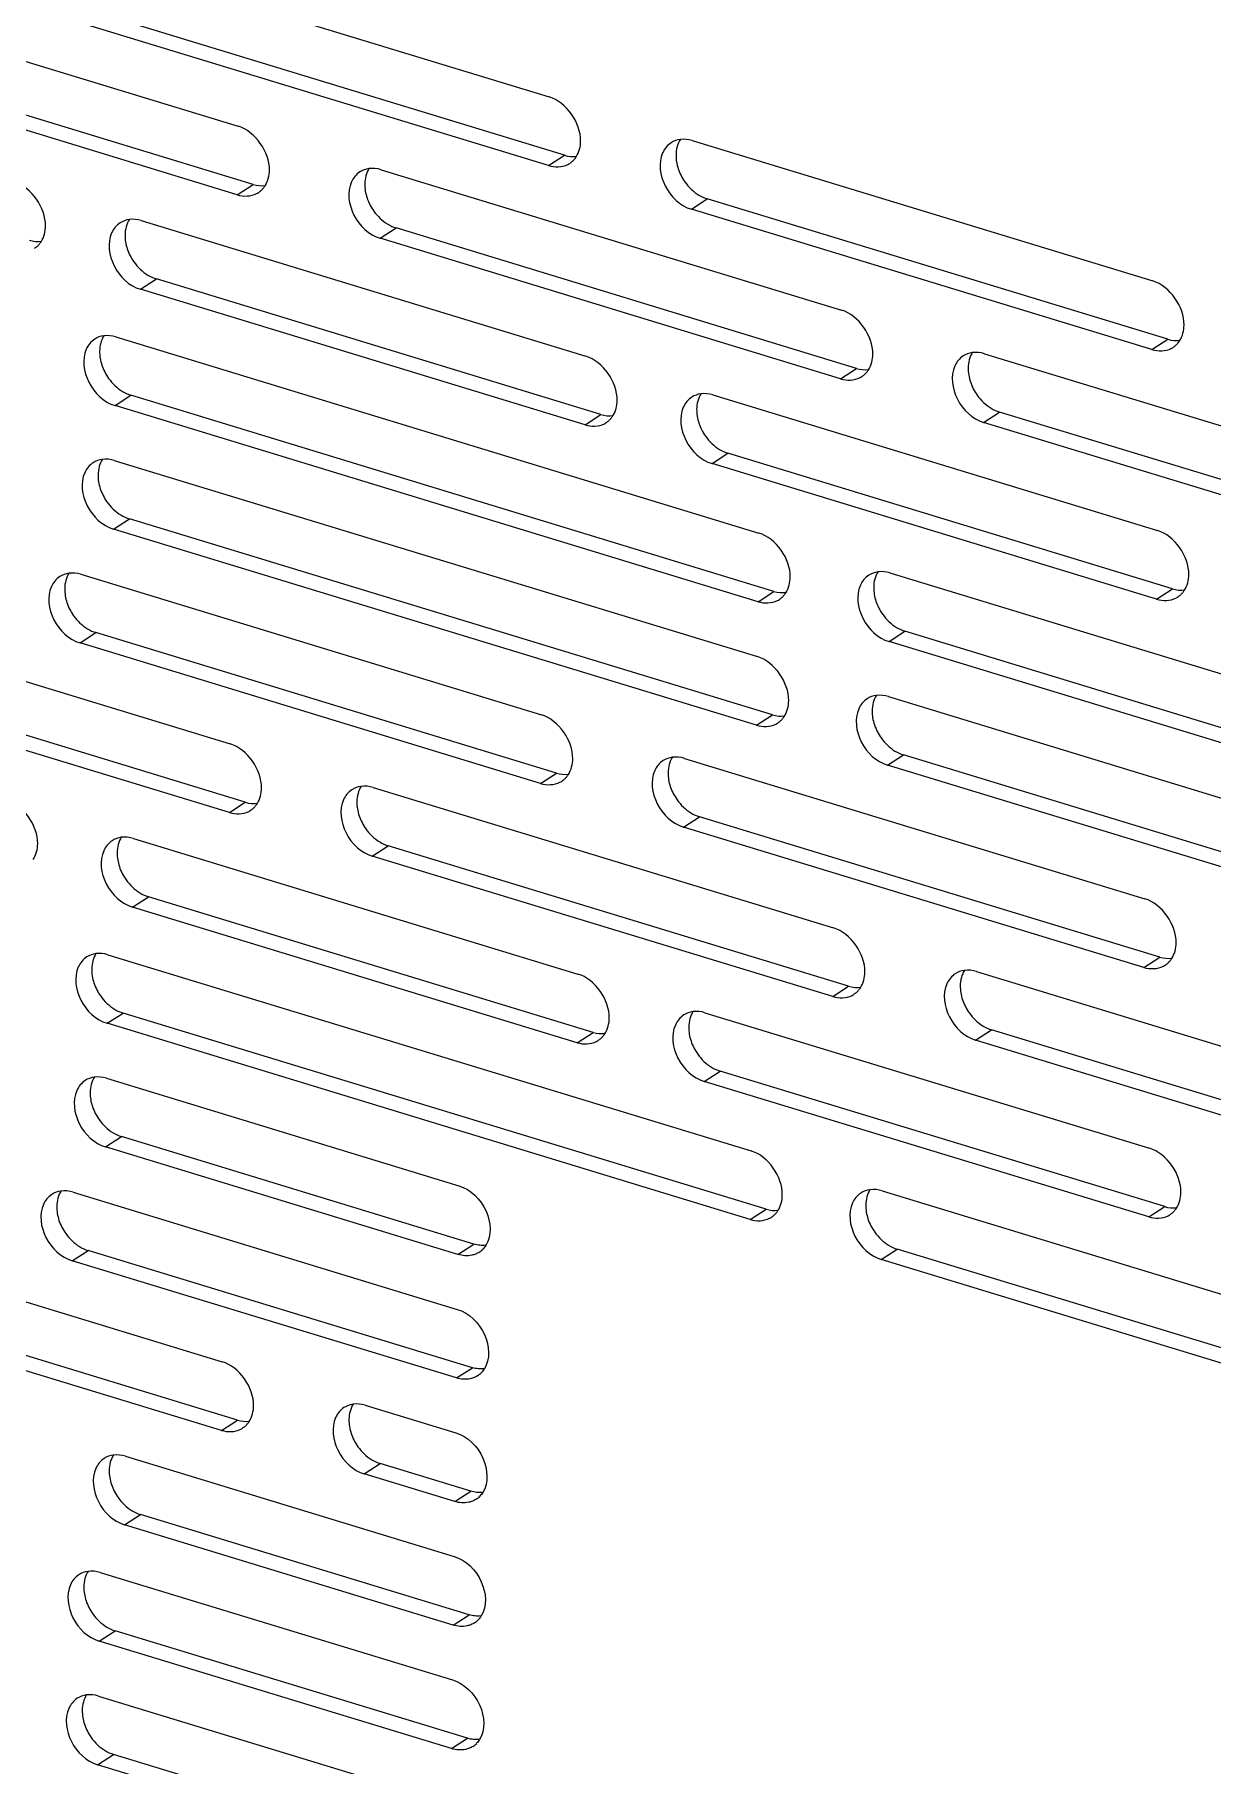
# Model space of a CAD drawing. Header units: millimetres. Extents: x -177 to 18421, y -5017 to 3255.
# Drawn here: x 13045.46 to 13060.87, y 2003.3 to 2025.94 of the extents above; entities that cross this region are included whole.
import ezdxf

# ---------------------------------------------------------------- set-up
doc = ezdxf.new("R2010")
doc.units = ezdxf.units.MM
doc.header["$LTSCALE"] = 46.255
doc.layers.get('0').update_dxf_attribs({"linetype": 'CONTINUOUS'})

msp = doc.modelspace()

# ---------------------------------------------------------------- linework, layer by layer
at = {"color": 3, "linetype": 'Continuous'}
for p, q in [((13046.166, 2026.958), (13052.191, 2025.122)), ((13042.094, 2026.577), (13048.119, 2024.74)), ((13052.18, 2024.224), (13046.154, 2026.06)), ((13048.108, 2023.843), (13042.082, 2025.679)), ((13054.061, 2024.552), (13060.087, 2022.715)), ((13049.989, 2024.17), (13056.015, 2022.334)), ((13060.075, 2021.817), (13054.05, 2023.654)), ((13046.852, 2023.504), (13052.669, 2021.731)), ((13056.003, 2021.436), (13049.978, 2023.273)), ((13052.658, 2020.833), (13046.84, 2022.606)), ((13046.519, 2021.983), (13054.934, 2019.418)), ((13057.884, 2021.764), (13063.91, 2019.927)), ((13054.332, 2021.224), (13060.149, 2019.451)), ((13054.923, 2018.52), (13046.508, 2021.085)), ((13063.898, 2019.029), (13057.873, 2020.866)), ((13046.499, 2020.367), (13054.914, 2017.802)), ((13060.138, 2018.553), (13054.32, 2020.326)), ((13054.902, 2016.904), (13046.487, 2019.469)), ((13056.648, 2018.896), (13065.063, 2016.331)), ((13046.062, 2018.878), (13052.088, 2017.041)), ((13041.99, 2018.496), (13048.016, 2016.66)), ((13065.052, 2015.433), (13056.637, 2017.998)), ((13052.076, 2016.143), (13046.051, 2017.98)), ((13048.004, 2015.762), (13041.979, 2017.599)), ((13056.628, 2017.279), (13065.043, 2014.714)), ((13053.958, 2016.471), (13059.983, 2014.634)), ((13065.031, 2013.817), (13056.616, 2016.382)), ((13049.886, 2016.09), (13055.911, 2014.253)), ((13059.972, 2013.736), (13053.946, 2015.573)), ((13046.748, 2015.424), (13052.566, 2013.65)), ((13055.899, 2013.355), (13049.874, 2015.192)), ((13052.554, 2012.752), (13046.737, 2014.526)), ((13046.416, 2013.902), (13054.831, 2011.337)), ((13057.781, 2013.683), (13063.806, 2011.846)), ((13054.228, 2013.144), (13060.046, 2011.37)), ((13054.819, 2010.44), (13046.404, 2013.005)), ((13063.795, 2010.948), (13057.769, 2012.785)), ((13046.395, 2012.286), (13051.008, 2010.88)), ((13060.034, 2010.472), (13054.217, 2012.246)), ((13050.996, 2009.982), (13046.384, 2011.388)), ((13045.959, 2010.797), (13050.987, 2009.264)), ((13056.545, 2010.815), (13064.96, 2008.25)), ((13041.887, 2010.416), (13047.912, 2008.579)), ((13050.975, 2008.366), (13045.947, 2009.899)), ((13064.948, 2007.352), (13056.533, 2009.917)), ((13047.901, 2007.681), (13041.875, 2009.518)), ((13049.782, 2008.009), (13050.966, 2007.648)), ((13046.645, 2007.343), (13050.946, 2006.032)), ((13050.955, 2006.75), (13049.77, 2007.111)), ((13050.934, 2005.134), (13046.633, 2006.445)), ((13046.312, 2005.822), (13050.925, 2004.416)), ((13050.913, 2003.518), (13046.301, 2004.924)), ((13046.292, 2004.206), (13050.904, 2002.8)), ((13050.893, 2001.902), (13046.28, 2003.308))]:
    msp.add_line(p, q, dxfattribs=at)
at = {"color": 7, "linetype": 'Continuous'}
for p, q in [((13052.388, 2024.359), (13046.363, 2026.195)), ((13048.316, 2023.978), (13042.291, 2025.814)), ((13052.18, 2024.224), (13052.388, 2024.359)), ((13048.108, 2023.843), (13048.316, 2023.978)), ((13054.05, 2023.654), (13054.258, 2023.789)), ((13060.284, 2021.952), (13054.258, 2023.789)), ((13049.978, 2023.273), (13050.186, 2023.408)), ((13056.212, 2021.571), (13050.186, 2023.408)), ((13046.84, 2022.606), (13047.049, 2022.741)), ((13052.866, 2020.968), (13047.049, 2022.741)), ((13060.075, 2021.817), (13060.284, 2021.952)), ((13056.003, 2021.436), (13056.212, 2021.571)), ((13046.508, 2021.085), (13046.716, 2021.22)), ((13055.131, 2018.655), (13046.716, 2021.22)), ((13052.658, 2020.833), (13052.866, 2020.968)), ((13057.873, 2020.866), (13058.081, 2021.001)), ((13064.107, 2019.164), (13058.081, 2021.001)), ((13054.32, 2020.326), (13054.529, 2020.461)), ((13060.346, 2018.688), (13054.529, 2020.461)), ((13046.487, 2019.469), (13046.696, 2019.604)), ((13055.111, 2017.039), (13046.696, 2019.604)), ((13060.138, 2018.553), (13060.346, 2018.688)), ((13054.923, 2018.52), (13055.131, 2018.655)), ((13046.051, 2017.98), (13046.259, 2018.115)), ((13052.285, 2016.278), (13046.259, 2018.115)), ((13056.637, 2017.998), (13056.845, 2018.133)), ((13065.26, 2015.568), (13056.845, 2018.133)), ((13048.213, 2015.897), (13042.187, 2017.734)), ((13054.902, 2016.904), (13055.111, 2017.039)), ((13056.616, 2016.382), (13056.825, 2016.517)), ((13065.24, 2013.952), (13056.825, 2016.517)), ((13052.076, 2016.143), (13052.285, 2016.278)), ((13048.004, 2015.762), (13048.213, 2015.897)), ((13053.946, 2015.573), (13054.155, 2015.708)), ((13060.18, 2013.871), (13054.155, 2015.708)), ((13049.874, 2015.192), (13050.083, 2015.327)), ((13056.108, 2013.49), (13050.083, 2015.327)), ((13046.737, 2014.526), (13046.945, 2014.661)), ((13052.763, 2012.887), (13046.945, 2014.661)), ((13059.972, 2013.736), (13060.18, 2013.871)), ((13055.899, 2013.355), (13056.108, 2013.49)), ((13046.404, 2013.005), (13046.613, 2013.14)), ((13055.028, 2010.575), (13046.613, 2013.14)), ((13052.554, 2012.752), (13052.763, 2012.887)), ((13057.769, 2012.785), (13057.978, 2012.92)), ((13064.003, 2011.084), (13057.978, 2012.92)), ((13054.217, 2012.246), (13054.425, 2012.381)), ((13060.243, 2010.607), (13054.425, 2012.381)), ((13046.384, 2011.388), (13046.592, 2011.523)), ((13051.205, 2010.117), (13046.592, 2011.523)), ((13054.819, 2010.44), (13055.028, 2010.575)), ((13060.034, 2010.472), (13060.243, 2010.607)), ((13050.996, 2009.982), (13051.205, 2010.117)), ((13045.947, 2009.899), (13046.156, 2010.034)), ((13051.184, 2008.501), (13046.156, 2010.034)), ((13056.533, 2009.917), (13056.742, 2010.052)), ((13065.157, 2007.487), (13056.742, 2010.052)), ((13048.109, 2007.816), (13042.084, 2009.653)), ((13050.975, 2008.366), (13051.184, 2008.501)), ((13047.901, 2007.681), (13048.109, 2007.816)), ((13049.77, 2007.111), (13049.979, 2007.246)), ((13051.163, 2006.885), (13049.979, 2007.246)), ((13050.955, 2006.75), (13051.163, 2006.885)), ((13046.633, 2006.445), (13046.842, 2006.58)), ((13051.143, 2005.269), (13046.842, 2006.58)), ((13050.934, 2005.134), (13051.143, 2005.269)), ((13046.301, 2004.924), (13046.509, 2005.059)), ((13051.122, 2003.653), (13046.509, 2005.059)), ((13050.913, 2003.518), (13051.122, 2003.653)), ((13046.28, 2003.308), (13046.489, 2003.443)), ((13051.101, 2002.037), (13046.489, 2003.443))]:
    msp.add_line(p, q, dxfattribs=at)
at = {"color": 3, "linetype": 'Continuous'}
for centre, radius, start, end in [((13052.305, 2024.489), 0.281, 297.2817, 302.9867), ((13052.306, 2024.487), 0.279, 302.9904, 307.4361), ((13052.304, 2024.489), 0.281, 307.4433, 311.4043), ((13048.233, 2024.106), 0.279, 302.9904, 307.4361), ((13048.232, 2024.108), 0.281, 307.4433, 311.4043), ((13048.232, 2024.108), 0.281, 297.2817, 302.9867), ((13045.304, 2023.377), 0.279, 302.9904, 307.4361), ((13045.303, 2023.378), 0.281, 307.4433, 311.4043), ((13060.2, 2022.082), 0.281, 297.2817, 302.9867), ((13060.201, 2022.08), 0.279, 302.9904, 307.4361), ((13060.2, 2022.082), 0.281, 307.4433, 311.4043), ((13056.128, 2021.701), 0.281, 297.2817, 302.9867), ((13056.129, 2021.699), 0.279, 302.9904, 307.4361), ((13056.128, 2021.701), 0.281, 307.4433, 311.4043), ((13052.783, 2021.098), 0.281, 297.2817, 302.9867), ((13052.784, 2021.097), 0.279, 302.9904, 307.4361), ((13052.782, 2021.098), 0.281, 307.4433, 311.4043), ((13055.048, 2018.785), 0.281, 297.2817, 302.9867), ((13055.049, 2018.784), 0.279, 302.9904, 307.4361), ((13055.047, 2018.785), 0.281, 307.4433, 311.4043), ((13060.263, 2018.818), 0.281, 297.2817, 302.9867), ((13060.264, 2018.817), 0.279, 302.9904, 307.4361), ((13060.262, 2018.818), 0.281, 307.4433, 311.4043), ((13055.027, 2017.169), 0.281, 297.2817, 302.9867), ((13055.028, 2017.168), 0.279, 302.9904, 307.4361), ((13055.027, 2017.169), 0.281, 307.4433, 311.4043), ((13052.202, 2016.406), 0.279, 302.9904, 307.4361), ((13052.201, 2016.408), 0.281, 307.4433, 311.4043), ((13052.201, 2016.408), 0.281, 297.2817, 302.9867), ((13048.129, 2016.027), 0.281, 297.2817, 302.9867), ((13048.13, 2016.025), 0.279, 302.9904, 307.4361), ((13048.129, 2016.027), 0.281, 307.4433, 311.4043), ((13060.097, 2014.002), 0.281, 297.2817, 302.9867), ((13060.098, 2014), 0.279, 302.9904, 307.4361), ((13060.096, 2014.002), 0.281, 307.4433, 311.4043), ((13056.024, 2013.62), 0.281, 297.2817, 302.9867), ((13056.025, 2013.619), 0.279, 302.9904, 307.4361), ((13056.024, 2013.62), 0.281, 307.4433, 311.4043), ((13052.68, 2013.016), 0.279, 302.9904, 307.4361), ((13052.679, 2013.018), 0.281, 307.4433, 311.4043), ((13052.679, 2013.018), 0.281, 297.2817, 302.9867), ((13060.159, 2010.738), 0.281, 307.4433, 311.4043), ((13054.944, 2010.705), 0.281, 297.2817, 302.9867), ((13054.945, 2010.703), 0.279, 302.9904, 307.4361), ((13054.944, 2010.705), 0.281, 307.4433, 311.4043), ((13060.159, 2010.738), 0.281, 297.2817, 302.9867), ((13060.16, 2010.736), 0.279, 302.9904, 307.4361), ((13051.12, 2010.249), 0.283, 302.9982, 315.958), ((13051.099, 2008.633), 0.283, 302.9982, 315.958), ((13048.025, 2007.946), 0.281, 297.2817, 302.9867), ((13048.026, 2007.945), 0.279, 302.9904, 307.4361), ((13048.025, 2007.946), 0.281, 307.4433, 311.4043), ((13051.079, 2007.017), 0.283, 302.9982, 315.958), ((13051.058, 2005.4), 0.283, 302.9982, 315.958), ((13051.037, 2003.784), 0.283, 302.9982, 315.958)]:
    msp.add_arc(centre, radius, start, end, dxfattribs=at)
for points in [[(13052.601, 2024.546), (13052.604, 2024.781), (13052.417, 2025.053), (13052.191, 2025.122)], [(13048.529, 2024.165), (13048.532, 2024.4), (13048.344, 2024.672), (13048.119, 2024.74)], [(13053.902, 2024.566), (13053.86, 2024.56), (13053.819, 2024.545), (13053.784, 2024.522)], [(13054.061, 2024.552), (13054.01, 2024.567), (13053.955, 2024.573), (13053.902, 2024.566)], [(13052.543, 2024.34), (13052.582, 2024.4), (13052.6, 2024.475), (13052.601, 2024.546)], [(13053.784, 2024.522), (13053.736, 2024.491), (13053.697, 2024.443), (13053.674, 2024.391)], [(13048.471, 2023.959), (13048.51, 2024.019), (13048.528, 2024.093), (13048.529, 2024.165)], [(13049.711, 2024.141), (13049.664, 2024.11), (13049.625, 2024.062), (13049.602, 2024.01)], [(13049.83, 2024.185), (13049.788, 2024.179), (13049.746, 2024.164), (13049.711, 2024.141)], [(13049.989, 2024.17), (13049.938, 2024.186), (13049.882, 2024.192), (13049.83, 2024.185)], [(13052.18, 2024.224), (13052.261, 2024.199), (13052.358, 2024.2), (13052.434, 2024.239)], [(13045.599, 2023.435), (13045.602, 2023.671), (13045.415, 2023.942), (13045.19, 2024.011)], [(13048.108, 2023.843), (13048.189, 2023.818), (13048.286, 2023.819), (13048.361, 2023.858)], [(13045.542, 2023.229), (13045.58, 2023.289), (13045.598, 2023.364), (13045.599, 2023.435)], [(13046.574, 2023.475), (13046.526, 2023.444), (13046.488, 2023.396), (13046.464, 2023.344)], [(13046.692, 2023.519), (13046.651, 2023.513), (13046.609, 2023.498), (13046.574, 2023.475)], [(13046.852, 2023.504), (13046.801, 2023.52), (13046.745, 2023.526), (13046.692, 2023.519)], [(13060.497, 2022.139), (13060.5, 2022.375), (13060.312, 2022.646), (13060.087, 2022.715)], [(13056.424, 2021.758), (13056.427, 2021.994), (13056.24, 2022.265), (13056.015, 2022.334)], [(13060.439, 2021.933), (13060.478, 2021.993), (13060.496, 2022.068), (13060.497, 2022.139)], [(13046.242, 2021.954), (13046.194, 2021.923), (13046.155, 2021.875), (13046.132, 2021.823)], [(13046.36, 2021.997), (13046.318, 2021.992), (13046.277, 2021.977), (13046.242, 2021.954)], [(13046.519, 2021.983), (13046.468, 2021.999), (13046.413, 2022.005), (13046.36, 2021.997)], [(13053.079, 2021.155), (13053.082, 2021.391), (13052.895, 2021.662), (13052.669, 2021.731)], [(13056.367, 2021.552), (13056.405, 2021.612), (13056.423, 2021.687), (13056.424, 2021.758)], [(13057.607, 2021.734), (13057.559, 2021.703), (13057.52, 2021.656), (13057.497, 2021.604)], [(13057.725, 2021.778), (13057.683, 2021.772), (13057.642, 2021.757), (13057.607, 2021.734)], [(13057.884, 2021.764), (13057.833, 2021.779), (13057.778, 2021.785), (13057.725, 2021.778)], [(13060.075, 2021.817), (13060.156, 2021.792), (13060.254, 2021.794), (13060.329, 2021.832)], [(13056.003, 2021.436), (13056.084, 2021.411), (13056.181, 2021.412), (13056.257, 2021.451)], [(13054.054, 2021.195), (13054.006, 2021.164), (13053.967, 2021.116), (13053.944, 2021.064)], [(13054.172, 2021.239), (13054.13, 2021.233), (13054.089, 2021.218), (13054.054, 2021.195)], [(13054.332, 2021.224), (13054.281, 2021.24), (13054.225, 2021.246), (13054.172, 2021.239)], [(13053.021, 2020.949), (13053.06, 2021.009), (13053.078, 2021.084), (13053.079, 2021.155)], [(13052.658, 2020.833), (13052.739, 2020.808), (13052.836, 2020.81), (13052.912, 2020.848)], [(13046.221, 2020.338), (13046.173, 2020.307), (13046.134, 2020.259), (13046.111, 2020.207)], [(13046.339, 2020.381), (13046.298, 2020.375), (13046.256, 2020.36), (13046.221, 2020.338)], [(13046.499, 2020.367), (13046.448, 2020.383), (13046.392, 2020.389), (13046.339, 2020.381)], [(13055.344, 2018.843), (13055.347, 2019.078), (13055.16, 2019.349), (13054.934, 2019.418)], [(13060.559, 2018.875), (13060.562, 2019.111), (13060.375, 2019.382), (13060.149, 2019.451)], [(13046.062, 2018.878), (13046.011, 2018.893), (13045.956, 2018.899), (13045.903, 2018.892)], [(13056.489, 2018.91), (13056.447, 2018.904), (13056.406, 2018.889), (13056.371, 2018.866)], [(13056.648, 2018.896), (13056.597, 2018.911), (13056.542, 2018.917), (13056.489, 2018.91)], [(13045.785, 2018.848), (13045.737, 2018.817), (13045.698, 2018.769), (13045.675, 2018.717)], [(13045.903, 2018.892), (13045.861, 2018.886), (13045.82, 2018.871), (13045.785, 2018.848)], [(13055.286, 2018.636), (13055.325, 2018.696), (13055.343, 2018.771), (13055.344, 2018.843)], [(13056.371, 2018.866), (13056.323, 2018.835), (13056.284, 2018.787), (13056.261, 2018.736)], [(13060.501, 2018.669), (13060.54, 2018.729), (13060.558, 2018.804), (13060.559, 2018.875)], [(13054.923, 2018.52), (13055.004, 2018.496), (13055.101, 2018.497), (13055.176, 2018.536)], [(13060.138, 2018.553), (13060.219, 2018.528), (13060.316, 2018.53), (13060.391, 2018.568)], [(13055.323, 2017.226), (13055.326, 2017.462), (13055.139, 2017.733), (13054.914, 2017.802)], [(13055.266, 2017.02), (13055.304, 2017.08), (13055.322, 2017.155), (13055.323, 2017.226)], [(13056.35, 2017.25), (13056.302, 2017.219), (13056.263, 2017.171), (13056.24, 2017.119)], [(13056.468, 2017.294), (13056.427, 2017.288), (13056.385, 2017.273), (13056.35, 2017.25)], [(13056.628, 2017.279), (13056.577, 2017.295), (13056.521, 2017.301), (13056.468, 2017.294)], [(13052.498, 2016.465), (13052.501, 2016.701), (13052.313, 2016.972), (13052.088, 2017.041)], [(13054.902, 2016.904), (13054.983, 2016.879), (13055.08, 2016.881), (13055.156, 2016.92)], [(13048.425, 2016.084), (13048.428, 2016.32), (13048.241, 2016.591), (13048.016, 2016.66)], [(13052.44, 2016.259), (13052.479, 2016.319), (13052.497, 2016.394), (13052.498, 2016.465)], [(13053.68, 2016.441), (13053.632, 2016.41), (13053.594, 2016.363), (13053.57, 2016.311)], [(13053.798, 2016.485), (13053.757, 2016.479), (13053.715, 2016.464), (13053.68, 2016.441)], [(13053.958, 2016.471), (13053.907, 2016.486), (13053.851, 2016.493), (13053.798, 2016.485)], [(13048.368, 2015.878), (13048.406, 2015.938), (13048.424, 2016.013), (13048.425, 2016.084)], [(13049.608, 2016.06), (13049.56, 2016.029), (13049.521, 2015.981), (13049.498, 2015.93)], [(13049.726, 2016.104), (13049.684, 2016.098), (13049.643, 2016.083), (13049.608, 2016.06)], [(13049.886, 2016.09), (13049.834, 2016.105), (13049.779, 2016.111), (13049.726, 2016.104)], [(13052.076, 2016.143), (13052.157, 2016.118), (13052.255, 2016.12), (13052.33, 2016.158)], [(13045.496, 2015.355), (13045.499, 2015.59), (13045.311, 2015.862), (13045.086, 2015.93)], [(13048.004, 2015.762), (13048.085, 2015.737), (13048.182, 2015.738), (13048.258, 2015.777)], [(13045.438, 2015.148), (13045.477, 2015.208), (13045.495, 2015.283), (13045.496, 2015.355)], [(13046.47, 2015.394), (13046.423, 2015.363), (13046.384, 2015.315), (13046.361, 2015.263)], [(13046.589, 2015.438), (13046.547, 2015.432), (13046.506, 2015.417), (13046.47, 2015.394)], [(13046.748, 2015.424), (13046.697, 2015.439), (13046.642, 2015.445), (13046.589, 2015.438)], [(13060.393, 2014.059), (13060.396, 2014.294), (13060.209, 2014.565), (13059.983, 2014.634)], [(13056.321, 2013.677), (13056.324, 2013.913), (13056.136, 2014.184), (13055.911, 2014.253)], [(13046.256, 2013.917), (13046.215, 2013.911), (13046.173, 2013.896), (13046.138, 2013.873)], [(13046.416, 2013.902), (13046.365, 2013.918), (13046.309, 2013.924), (13046.256, 2013.917)], [(13060.335, 2013.852), (13060.374, 2013.912), (13060.392, 2013.987), (13060.393, 2014.059)], [(13046.138, 2013.873), (13046.09, 2013.842), (13046.052, 2013.794), (13046.028, 2013.742)], [(13057.621, 2013.697), (13057.58, 2013.691), (13057.538, 2013.676), (13057.503, 2013.654)], [(13057.781, 2013.683), (13057.73, 2013.699), (13057.674, 2013.705), (13057.621, 2013.697)], [(13059.972, 2013.736), (13060.053, 2013.712), (13060.15, 2013.713), (13060.225, 2013.752)], [(13052.976, 2013.075), (13052.979, 2013.31), (13052.791, 2013.582), (13052.566, 2013.65)], [(13056.263, 2013.471), (13056.302, 2013.531), (13056.32, 2013.606), (13056.321, 2013.677)], [(13057.503, 2013.654), (13057.455, 2013.623), (13057.417, 2013.575), (13057.393, 2013.523)], [(13055.899, 2013.355), (13055.98, 2013.33), (13056.078, 2013.332), (13056.153, 2013.371)], [(13052.918, 2012.868), (13052.957, 2012.928), (13052.975, 2013.003), (13052.976, 2013.075)], [(13053.95, 2013.114), (13053.903, 2013.083), (13053.864, 2013.035), (13053.841, 2012.983)], [(13054.069, 2013.158), (13054.027, 2013.152), (13053.986, 2013.137), (13053.95, 2013.114)], [(13054.228, 2013.144), (13054.177, 2013.159), (13054.121, 2013.165), (13054.069, 2013.158)], [(13052.554, 2012.752), (13052.635, 2012.728), (13052.733, 2012.729), (13052.808, 2012.768)], [(13046.117, 2012.257), (13046.07, 2012.226), (13046.031, 2012.178), (13046.008, 2012.126)], [(13046.236, 2012.301), (13046.194, 2012.295), (13046.153, 2012.28), (13046.117, 2012.257)], [(13046.395, 2012.286), (13046.344, 2012.302), (13046.288, 2012.308), (13046.236, 2012.301)], [(13055.24, 2010.762), (13055.244, 2010.997), (13055.056, 2011.269), (13054.831, 2011.337)], [(13060.456, 2010.795), (13060.459, 2011.03), (13060.271, 2011.302), (13060.046, 2011.37)], [(13045.681, 2010.767), (13045.633, 2010.736), (13045.595, 2010.689), (13045.571, 2010.637)], [(13045.799, 2010.811), (13045.758, 2010.805), (13045.716, 2010.79), (13045.681, 2010.767)], [(13045.959, 2010.797), (13045.908, 2010.812), (13045.852, 2010.819), (13045.799, 2010.811)], [(13055.183, 2010.556), (13055.222, 2010.616), (13055.24, 2010.69), (13055.24, 2010.762)], [(13056.267, 2010.785), (13056.219, 2010.755), (13056.181, 2010.707), (13056.157, 2010.655)], [(13056.385, 2010.829), (13056.344, 2010.823), (13056.302, 2010.808), (13056.267, 2010.785)], [(13056.545, 2010.815), (13056.494, 2010.83), (13056.438, 2010.837), (13056.385, 2010.829)], [(13060.398, 2010.588), (13060.437, 2010.648), (13060.455, 2010.723), (13060.456, 2010.795)], [(13054.819, 2010.44), (13054.9, 2010.415), (13054.998, 2010.416), (13055.073, 2010.455)], [(13060.034, 2010.472), (13060.115, 2010.448), (13060.213, 2010.449), (13060.288, 2010.488)], [(13051.177, 2009.972), (13051.118, 2009.959), (13051.054, 2009.965), (13050.996, 2009.982)], [(13048.322, 2008.003), (13048.325, 2008.239), (13048.137, 2008.51), (13047.912, 2008.579)], [(13051.156, 2008.356), (13051.097, 2008.343), (13051.033, 2008.349), (13050.975, 2008.366)], [(13049.782, 2008.009), (13049.731, 2008.025), (13049.675, 2008.031), (13049.623, 2008.023)], [(13048.264, 2007.797), (13048.303, 2007.857), (13048.321, 2007.932), (13048.322, 2008.003)], [(13049.504, 2007.98), (13049.456, 2007.949), (13049.418, 2007.901), (13049.395, 2007.849)], [(13049.623, 2008.023), (13049.581, 2008.017), (13049.539, 2008.002), (13049.504, 2007.98)], [(13047.901, 2007.681), (13047.982, 2007.656), (13048.079, 2007.658), (13048.154, 2007.697)], [(13046.485, 2007.357), (13046.444, 2007.351), (13046.402, 2007.336), (13046.367, 2007.313)], [(13046.645, 2007.343), (13046.594, 2007.358), (13046.538, 2007.365), (13046.485, 2007.357)], [(13046.367, 2007.313), (13046.319, 2007.282), (13046.28, 2007.235), (13046.257, 2007.183)], [(13051.136, 2006.74), (13051.077, 2006.727), (13051.013, 2006.733), (13050.955, 2006.75)], [(13046.034, 2005.792), (13045.987, 2005.761), (13045.948, 2005.714), (13045.925, 2005.662)], [(13046.153, 2005.836), (13046.111, 2005.83), (13046.07, 2005.815), (13046.034, 2005.792)], [(13046.312, 2005.822), (13046.261, 2005.837), (13046.206, 2005.843), (13046.153, 2005.836)], [(13051.115, 2005.124), (13051.056, 2005.111), (13050.992, 2005.116), (13050.934, 2005.134)], [(13046.132, 2004.22), (13046.09, 2004.214), (13046.049, 2004.199), (13046.014, 2004.176)], [(13046.292, 2004.206), (13046.241, 2004.221), (13046.185, 2004.227), (13046.132, 2004.22)], [(13046.014, 2004.176), (13045.966, 2004.145), (13045.927, 2004.097), (13045.904, 2004.045)], [(13051.094, 2003.507), (13051.035, 2003.495), (13050.971, 2003.5), (13050.913, 2003.518)]]:
    msp.add_open_spline(points, degree=3, dxfattribs=at)
at = {"color": 7, "linetype": 'Continuous'}
for points in [[(13053.906, 2024.571), (13053.867, 2024.511), (13053.849, 2024.436), (13053.849, 2024.364)], [(13052.388, 2024.359), (13052.439, 2024.343), (13052.495, 2024.337), (13052.548, 2024.344)], [(13053.849, 2024.364), (13053.848, 2024.303), (13053.859, 2024.241), (13053.878, 2024.183)], [(13049.834, 2024.189), (13049.795, 2024.129), (13049.777, 2024.055), (13049.776, 2023.983)], [(13053.878, 2024.183), (13053.898, 2024.121), (13053.929, 2024.063), (13053.966, 2024.01)], [(13048.316, 2023.978), (13048.367, 2023.962), (13048.423, 2023.956), (13048.476, 2023.963)], [(13049.776, 2023.983), (13049.775, 2023.922), (13049.786, 2023.86), (13049.806, 2023.802)], [(13053.966, 2024.01), (13054.014, 2023.942), (13054.077, 2023.882), (13054.148, 2023.839)], [(13049.806, 2023.802), (13049.826, 2023.74), (13049.856, 2023.681), (13049.894, 2023.629)], [(13054.148, 2023.839), (13054.182, 2023.818), (13054.22, 2023.801), (13054.258, 2023.789)], [(13046.697, 2023.523), (13046.658, 2023.463), (13046.64, 2023.388), (13046.639, 2023.317)], [(13049.894, 2023.629), (13049.942, 2023.561), (13050.004, 2023.501), (13050.076, 2023.458)], [(13050.076, 2023.458), (13050.11, 2023.437), (13050.147, 2023.419), (13050.186, 2023.408)], [(13045.387, 2023.248), (13045.438, 2023.233), (13045.493, 2023.226), (13045.546, 2023.234)], [(13046.639, 2023.317), (13046.638, 2023.256), (13046.649, 2023.194), (13046.668, 2023.136)], [(13046.668, 2023.136), (13046.689, 2023.074), (13046.719, 2023.015), (13046.757, 2022.963)], [(13046.757, 2022.963), (13046.805, 2022.895), (13046.867, 2022.835), (13046.938, 2022.792)], [(13046.938, 2022.792), (13046.973, 2022.771), (13047.01, 2022.753), (13047.049, 2022.741)], [(13046.364, 2022.002), (13046.325, 2021.942), (13046.307, 2021.867), (13046.307, 2021.796)], [(13060.284, 2021.952), (13060.335, 2021.936), (13060.39, 2021.93), (13060.443, 2021.938)], [(13046.307, 2021.796), (13046.306, 2021.735), (13046.317, 2021.673), (13046.336, 2021.614)], [(13046.336, 2021.614), (13046.356, 2021.553), (13046.387, 2021.494), (13046.424, 2021.441)], [(13057.729, 2021.783), (13057.691, 2021.723), (13057.673, 2021.648), (13057.672, 2021.577)], [(13046.424, 2021.441), (13046.472, 2021.374), (13046.535, 2021.313), (13046.606, 2021.27)], [(13056.212, 2021.571), (13056.263, 2021.555), (13056.318, 2021.549), (13056.371, 2021.557)], [(13057.672, 2021.577), (13057.671, 2021.515), (13057.682, 2021.453), (13057.701, 2021.395)], [(13057.701, 2021.395), (13057.722, 2021.334), (13057.752, 2021.275), (13057.789, 2021.222)], [(13046.606, 2021.27), (13046.64, 2021.249), (13046.678, 2021.232), (13046.716, 2021.22)], [(13054.177, 2021.243), (13054.138, 2021.183), (13054.12, 2021.108), (13054.119, 2021.037)], [(13057.789, 2021.222), (13057.838, 2021.154), (13057.9, 2021.094), (13057.971, 2021.051)], [(13052.866, 2020.968), (13052.917, 2020.953), (13052.973, 2020.946), (13053.026, 2020.954)], [(13054.119, 2021.037), (13054.118, 2020.976), (13054.129, 2020.914), (13054.148, 2020.856)], [(13057.971, 2021.051), (13058.006, 2021.03), (13058.043, 2021.013), (13058.081, 2021.001)], [(13054.148, 2020.856), (13054.169, 2020.794), (13054.199, 2020.735), (13054.236, 2020.683)], [(13054.236, 2020.683), (13054.285, 2020.615), (13054.347, 2020.555), (13054.418, 2020.512)], [(13054.418, 2020.512), (13054.453, 2020.491), (13054.49, 2020.473), (13054.529, 2020.461)], [(13046.344, 2020.386), (13046.305, 2020.326), (13046.287, 2020.251), (13046.286, 2020.18)], [(13046.286, 2020.18), (13046.285, 2020.119), (13046.296, 2020.057), (13046.315, 2019.998)], [(13046.315, 2019.998), (13046.336, 2019.937), (13046.366, 2019.878), (13046.403, 2019.825)], [(13046.403, 2019.825), (13046.452, 2019.758), (13046.514, 2019.697), (13046.585, 2019.654)], [(13046.585, 2019.654), (13046.62, 2019.633), (13046.657, 2019.616), (13046.696, 2019.604)], [(13045.907, 2018.897), (13045.869, 2018.837), (13045.85, 2018.762), (13045.85, 2018.69)], [(13056.493, 2018.915), (13056.454, 2018.855), (13056.436, 2018.78), (13056.436, 2018.708)], [(13045.85, 2018.69), (13045.849, 2018.629), (13045.86, 2018.567), (13045.879, 2018.509)], [(13056.436, 2018.708), (13056.435, 2018.647), (13056.446, 2018.585), (13056.465, 2018.527)], [(13060.346, 2018.688), (13060.397, 2018.673), (13060.453, 2018.666), (13060.506, 2018.674)], [(13045.879, 2018.509), (13045.899, 2018.447), (13045.93, 2018.389), (13045.967, 2018.336)], [(13055.131, 2018.655), (13055.182, 2018.64), (13055.238, 2018.634), (13055.291, 2018.641)], [(13056.465, 2018.527), (13056.485, 2018.465), (13056.516, 2018.407), (13056.553, 2018.354)], [(13045.967, 2018.336), (13046.015, 2018.268), (13046.078, 2018.208), (13046.149, 2018.165)], [(13056.553, 2018.354), (13056.601, 2018.286), (13056.664, 2018.226), (13056.735, 2018.183)], [(13046.149, 2018.165), (13046.183, 2018.144), (13046.221, 2018.127), (13046.259, 2018.115)], [(13056.735, 2018.183), (13056.769, 2018.162), (13056.807, 2018.145), (13056.845, 2018.133)], [(13056.415, 2017.092), (13056.414, 2017.031), (13056.425, 2016.969), (13056.444, 2016.911)], [(13056.473, 2017.298), (13056.434, 2017.239), (13056.416, 2017.164), (13056.415, 2017.092)], [(13055.111, 2017.039), (13055.162, 2017.024), (13055.217, 2017.017), (13055.27, 2017.025)], [(13056.444, 2016.911), (13056.465, 2016.849), (13056.495, 2016.79), (13056.533, 2016.738)], [(13056.533, 2016.738), (13056.581, 2016.67), (13056.643, 2016.61), (13056.714, 2016.567)], [(13053.803, 2016.49), (13053.764, 2016.43), (13053.746, 2016.355), (13053.745, 2016.284)], [(13056.714, 2016.567), (13056.749, 2016.546), (13056.786, 2016.528), (13056.825, 2016.517)], [(13052.285, 2016.278), (13052.336, 2016.262), (13052.391, 2016.256), (13052.444, 2016.264)], [(13053.745, 2016.284), (13053.744, 2016.222), (13053.755, 2016.16), (13053.774, 2016.102)], [(13049.73, 2016.109), (13049.692, 2016.049), (13049.674, 2015.974), (13049.673, 2015.902)], [(13053.774, 2016.102), (13053.795, 2016.041), (13053.825, 2015.982), (13053.863, 2015.929)], [(13048.213, 2015.897), (13048.264, 2015.881), (13048.319, 2015.875), (13048.372, 2015.883)], [(13049.673, 2015.902), (13049.672, 2015.841), (13049.683, 2015.779), (13049.702, 2015.721)], [(13053.863, 2015.929), (13053.911, 2015.861), (13053.973, 2015.801), (13054.044, 2015.758)], [(13054.044, 2015.758), (13054.079, 2015.737), (13054.116, 2015.72), (13054.155, 2015.708)], [(13049.702, 2015.721), (13049.723, 2015.66), (13049.753, 2015.601), (13049.79, 2015.548)], [(13049.79, 2015.548), (13049.839, 2015.48), (13049.901, 2015.42), (13049.972, 2015.377)], [(13046.593, 2015.443), (13046.554, 2015.383), (13046.536, 2015.308), (13046.535, 2015.236)], [(13049.972, 2015.377), (13050.007, 2015.356), (13050.044, 2015.339), (13050.083, 2015.327)], [(13046.535, 2015.236), (13046.535, 2015.175), (13046.546, 2015.113), (13046.565, 2015.055)], [(13046.565, 2015.055), (13046.585, 2014.993), (13046.615, 2014.935), (13046.653, 2014.882)], [(13046.653, 2014.882), (13046.701, 2014.814), (13046.764, 2014.754), (13046.835, 2014.711)], [(13046.835, 2014.711), (13046.869, 2014.69), (13046.906, 2014.673), (13046.945, 2014.661)], [(13046.261, 2013.921), (13046.222, 2013.862), (13046.204, 2013.787), (13046.203, 2013.715)], [(13046.203, 2013.715), (13046.202, 2013.654), (13046.213, 2013.592), (13046.232, 2013.534)], [(13057.626, 2013.702), (13057.587, 2013.642), (13057.569, 2013.567), (13057.568, 2013.496)], [(13060.18, 2013.871), (13060.231, 2013.856), (13060.287, 2013.85), (13060.34, 2013.857)], [(13046.232, 2013.534), (13046.253, 2013.472), (13046.283, 2013.413), (13046.321, 2013.361)], [(13056.108, 2013.49), (13056.159, 2013.475), (13056.215, 2013.468), (13056.267, 2013.476)], [(13057.568, 2013.496), (13057.567, 2013.435), (13057.578, 2013.373), (13057.598, 2013.314)], [(13046.321, 2013.361), (13046.369, 2013.293), (13046.431, 2013.233), (13046.502, 2013.19)], [(13057.598, 2013.314), (13057.618, 2013.253), (13057.648, 2013.194), (13057.686, 2013.141)], [(13046.502, 2013.19), (13046.537, 2013.169), (13046.574, 2013.151), (13046.613, 2013.14)], [(13054.073, 2013.163), (13054.034, 2013.103), (13054.016, 2013.028), (13054.015, 2012.956)], [(13057.686, 2013.141), (13057.734, 2013.074), (13057.796, 2013.013), (13057.867, 2012.97)], [(13052.763, 2012.887), (13052.814, 2012.872), (13052.869, 2012.866), (13052.922, 2012.873)], [(13054.015, 2012.956), (13054.014, 2012.895), (13054.025, 2012.833), (13054.045, 2012.775)], [(13057.867, 2012.97), (13057.902, 2012.949), (13057.939, 2012.932), (13057.978, 2012.92)], [(13054.045, 2012.775), (13054.065, 2012.713), (13054.095, 2012.655), (13054.133, 2012.602)], [(13054.133, 2012.602), (13054.181, 2012.534), (13054.243, 2012.474), (13054.315, 2012.431)], [(13054.315, 2012.431), (13054.349, 2012.41), (13054.386, 2012.393), (13054.425, 2012.381)], [(13046.24, 2012.305), (13046.201, 2012.245), (13046.183, 2012.17), (13046.182, 2012.099)], [(13046.182, 2012.099), (13046.182, 2012.038), (13046.192, 2011.976), (13046.212, 2011.918)], [(13046.212, 2011.918), (13046.232, 2011.856), (13046.262, 2011.797), (13046.3, 2011.745)], [(13046.3, 2011.745), (13046.348, 2011.677), (13046.41, 2011.617), (13046.482, 2011.574)], [(13046.482, 2011.574), (13046.516, 2011.553), (13046.553, 2011.535), (13046.592, 2011.523)], [(13045.804, 2010.816), (13045.765, 2010.756), (13045.747, 2010.681), (13045.746, 2010.61)], [(13056.39, 2010.834), (13056.351, 2010.774), (13056.333, 2010.699), (13056.332, 2010.628)], [(13045.746, 2010.61), (13045.745, 2010.548), (13045.756, 2010.486), (13045.775, 2010.428)], [(13055.028, 2010.575), (13055.079, 2010.559), (13055.134, 2010.553), (13055.187, 2010.56)], [(13056.332, 2010.628), (13056.331, 2010.566), (13056.342, 2010.504), (13056.361, 2010.446)], [(13060.243, 2010.607), (13060.294, 2010.592), (13060.349, 2010.586), (13060.402, 2010.593)], [(13045.775, 2010.428), (13045.796, 2010.367), (13045.826, 2010.308), (13045.864, 2010.255)], [(13056.361, 2010.446), (13056.382, 2010.385), (13056.412, 2010.326), (13056.45, 2010.273)], [(13045.864, 2010.255), (13045.912, 2010.187), (13045.974, 2010.127), (13046.045, 2010.084)], [(13046.045, 2010.084), (13046.08, 2010.063), (13046.117, 2010.046), (13046.156, 2010.034)], [(13056.45, 2010.273), (13056.498, 2010.205), (13056.56, 2010.145), (13056.631, 2010.102)], [(13056.631, 2010.102), (13056.666, 2010.081), (13056.703, 2010.064), (13056.742, 2010.052)], [(13048.109, 2007.816), (13048.16, 2007.801), (13048.216, 2007.794), (13048.268, 2007.802)], [(13049.569, 2007.822), (13049.568, 2007.761), (13049.579, 2007.699), (13049.599, 2007.64)], [(13049.627, 2008.028), (13049.588, 2007.968), (13049.57, 2007.893), (13049.569, 2007.822)], [(13049.599, 2007.64), (13049.619, 2007.579), (13049.649, 2007.52), (13049.687, 2007.467)], [(13046.49, 2007.362), (13046.451, 2007.302), (13046.433, 2007.227), (13046.432, 2007.156)], [(13049.687, 2007.467), (13049.735, 2007.399), (13049.797, 2007.339), (13049.868, 2007.296)], [(13046.432, 2007.156), (13046.431, 2007.094), (13046.442, 2007.032), (13046.461, 2006.974)], [(13049.868, 2007.296), (13049.903, 2007.275), (13049.94, 2007.258), (13049.979, 2007.246)], [(13046.461, 2006.974), (13046.482, 2006.913), (13046.512, 2006.854), (13046.549, 2006.801)], [(13046.549, 2006.801), (13046.598, 2006.733), (13046.66, 2006.673), (13046.731, 2006.63)], [(13046.731, 2006.63), (13046.766, 2006.609), (13046.803, 2006.592), (13046.842, 2006.58)], [(13046.157, 2005.841), (13046.118, 2005.781), (13046.1, 2005.706), (13046.099, 2005.635)], [(13046.099, 2005.635), (13046.099, 2005.573), (13046.11, 2005.511), (13046.129, 2005.453)], [(13046.129, 2005.453), (13046.149, 2005.392), (13046.18, 2005.333), (13046.217, 2005.28)], [(13046.217, 2005.28), (13046.265, 2005.212), (13046.328, 2005.152), (13046.399, 2005.109)], [(13046.399, 2005.109), (13046.433, 2005.088), (13046.471, 2005.071), (13046.509, 2005.059)], [(13046.137, 2004.225), (13046.098, 2004.165), (13046.08, 2004.09), (13046.079, 2004.018)], [(13046.079, 2004.018), (13046.078, 2003.957), (13046.089, 2003.895), (13046.108, 2003.837)], [(13046.108, 2003.837), (13046.129, 2003.775), (13046.159, 2003.717), (13046.196, 2003.664)], [(13046.196, 2003.664), (13046.245, 2003.596), (13046.307, 2003.536), (13046.378, 2003.493)], [(13046.378, 2003.493), (13046.413, 2003.472), (13046.45, 2003.455), (13046.489, 2003.443)]]:
    msp.add_open_spline(points, degree=3, dxfattribs=at)
at = {"color": 3, "linetype": 'Continuous'}
for points, knots in [([(13052.49, 2024.278), (13052.501, 2024.287), (13052.52, 2024.306), (13052.536, 2024.328), (13052.543, 2024.34)], [0, 0, 0, 0, 0.495742, 1, 1, 1, 1]), ([(13053.674, 2024.391), (13053.615, 2024.259), (13053.663, 2023.923), (13053.904, 2023.698), (13054.05, 2023.654)], [0, 0, 0, 0, 0.486189, 1, 1, 1, 1]), ([(13048.418, 2023.897), (13048.428, 2023.906), (13048.447, 2023.925), (13048.464, 2023.947), (13048.471, 2023.959)], [0, 0, 0, 0, 0.495742, 1, 1, 1, 1]), ([(13049.602, 2024.01), (13049.542, 2023.878), (13049.59, 2023.542), (13049.831, 2023.317), (13049.978, 2023.273)], [0, 0, 0, 0, 0.486189, 1, 1, 1, 1]), ([(13045.489, 2023.167), (13045.499, 2023.176), (13045.518, 2023.196), (13045.534, 2023.218), (13045.542, 2023.229)], [0, 0, 0, 0, 0.495742, 1, 1, 1, 1]), ([(13046.464, 2023.344), (13046.405, 2023.212), (13046.453, 2022.875), (13046.694, 2022.651), (13046.84, 2022.606)], [0, 0, 0, 0, 0.486189, 1, 1, 1, 1]), ([(13060.386, 2021.871), (13060.396, 2021.88), (13060.415, 2021.9), (13060.431, 2021.922), (13060.439, 2021.933)], [0, 0, 0, 0, 0.495742, 1, 1, 1, 1]), ([(13046.132, 2021.823), (13046.073, 2021.691), (13046.121, 2021.354), (13046.362, 2021.13), (13046.508, 2021.085)], [0, 0, 0, 0, 0.486189, 1, 1, 1, 1]), ([(13056.314, 2021.49), (13056.324, 2021.499), (13056.343, 2021.519), (13056.359, 2021.54), (13056.367, 2021.552)], [0, 0, 0, 0, 0.495742, 1, 1, 1, 1]), ([(13057.497, 2021.604), (13057.438, 2021.472), (13057.486, 2021.135), (13057.727, 2020.91), (13057.873, 2020.866)], [0, 0, 0, 0, 0.486189, 1, 1, 1, 1]), ([(13052.968, 2020.887), (13052.979, 2020.896), (13052.998, 2020.916), (13053.014, 2020.938), (13053.021, 2020.949)], [0, 0, 0, 0, 0.495742, 1, 1, 1, 1]), ([(13053.944, 2021.064), (13053.885, 2020.932), (13053.933, 2020.595), (13054.174, 2020.371), (13054.32, 2020.326)], [0, 0, 0, 0, 0.486189, 1, 1, 1, 1]), ([(13046.111, 2020.207), (13046.052, 2020.075), (13046.1, 2019.738), (13046.341, 2019.514), (13046.487, 2019.469)], [0, 0, 0, 0, 0.486189, 1, 1, 1, 1]), ([(13045.675, 2018.717), (13045.616, 2018.585), (13045.664, 2018.249), (13045.905, 2018.024), (13046.051, 2017.98)], [0, 0, 0, 0, 0.486189, 1, 1, 1, 1]), ([(13056.261, 2018.736), (13056.202, 2018.603), (13056.25, 2018.267), (13056.491, 2018.042), (13056.637, 2017.998)], [0, 0, 0, 0, 0.486189, 1, 1, 1, 1]), ([(13060.448, 2018.607), (13060.458, 2018.616), (13060.478, 2018.636), (13060.494, 2018.658), (13060.501, 2018.669)], [0, 0, 0, 0, 0.495742, 1, 1, 1, 1]), ([(13055.233, 2018.575), (13055.243, 2018.583), (13055.263, 2018.603), (13055.279, 2018.625), (13055.286, 2018.636)], [0, 0, 0, 0, 0.495742, 1, 1, 1, 1]), ([(13056.24, 2017.119), (13056.181, 2016.987), (13056.229, 2016.651), (13056.47, 2016.426), (13056.616, 2016.382)], [0, 0, 0, 0, 0.486189, 1, 1, 1, 1]), ([(13055.213, 2016.958), (13055.223, 2016.967), (13055.242, 2016.987), (13055.258, 2017.009), (13055.266, 2017.02)], [0, 0, 0, 0, 0.495742, 1, 1, 1, 1]), ([(13052.387, 2016.197), (13052.397, 2016.206), (13052.416, 2016.226), (13052.432, 2016.248), (13052.44, 2016.259)], [0, 0, 0, 0, 0.495742, 1, 1, 1, 1]), ([(13053.57, 2016.311), (13053.511, 2016.179), (13053.559, 2015.842), (13053.8, 2015.618), (13053.946, 2015.573)], [0, 0, 0, 0, 0.486189, 1, 1, 1, 1]), ([(13048.315, 2015.816), (13048.325, 2015.825), (13048.344, 2015.845), (13048.36, 2015.866), (13048.368, 2015.878)], [0, 0, 0, 0, 0.495742, 1, 1, 1, 1]), ([(13049.498, 2015.93), (13049.439, 2015.798), (13049.487, 2015.461), (13049.728, 2015.236), (13049.874, 2015.192)], [0, 0, 0, 0, 0.486189, 1, 1, 1, 1]), ([(13046.361, 2015.263), (13046.301, 2015.131), (13046.349, 2014.795), (13046.59, 2014.57), (13046.737, 2014.526)], [0, 0, 0, 0, 0.486189, 1, 1, 1, 1]), ([(13046.028, 2013.742), (13045.969, 2013.61), (13046.017, 2013.274), (13046.258, 2013.049), (13046.404, 2013.005)], [0, 0, 0, 0, 0.486189, 1, 1, 1, 1]), ([(13060.282, 2013.791), (13060.292, 2013.799), (13060.312, 2013.819), (13060.328, 2013.841), (13060.335, 2013.852)], [0, 0, 0, 0, 0.495742, 1, 1, 1, 1]), ([(13056.21, 2013.409), (13056.22, 2013.418), (13056.239, 2013.438), (13056.256, 2013.46), (13056.263, 2013.471)], [0, 0, 0, 0, 0.495742, 1, 1, 1, 1]), ([(13057.393, 2013.523), (13057.334, 2013.391), (13057.382, 2013.054), (13057.623, 2012.83), (13057.769, 2012.785)], [0, 0, 0, 0, 0.486189, 1, 1, 1, 1]), ([(13052.865, 2012.807), (13052.875, 2012.816), (13052.894, 2012.835), (13052.91, 2012.857), (13052.918, 2012.868)], [0, 0, 0, 0, 0.495742, 1, 1, 1, 1]), ([(13053.841, 2012.983), (13053.781, 2012.851), (13053.829, 2012.515), (13054.07, 2012.29), (13054.217, 2012.246)], [0, 0, 0, 0, 0.486189, 1, 1, 1, 1]), ([(13046.008, 2012.126), (13045.948, 2011.994), (13045.996, 2011.657), (13046.237, 2011.433), (13046.384, 2011.388)], [0, 0, 0, 0, 0.486189, 1, 1, 1, 1]), ([(13051.008, 2010.88), (13051.163, 2010.833), (13051.414, 2010.593), (13051.441, 2010.227), (13051.361, 2010.101)], [0, 0, 0, 0, 0.520611, 1, 1, 1, 1]), ([(13045.571, 2010.637), (13045.512, 2010.505), (13045.56, 2010.168), (13045.801, 2009.944), (13045.947, 2009.899)], [0, 0, 0, 0, 0.486189, 1, 1, 1, 1]), ([(13055.13, 2010.494), (13055.14, 2010.503), (13055.159, 2010.522), (13055.175, 2010.544), (13055.183, 2010.556)], [0, 0, 0, 0, 0.495742, 1, 1, 1, 1]), ([(13056.157, 2010.655), (13056.098, 2010.523), (13056.146, 2010.186), (13056.387, 2009.962), (13056.533, 2009.917)], [0, 0, 0, 0, 0.486189, 1, 1, 1, 1]), ([(13060.345, 2010.527), (13060.355, 2010.536), (13060.374, 2010.555), (13060.39, 2010.577), (13060.398, 2010.588)], [0, 0, 0, 0, 0.495742, 1, 1, 1, 1]), ([(13051.361, 2010.101), (13051.356, 2010.092), (13051.344, 2010.075), (13051.33, 2010.06), (13051.323, 2010.052)], [0, 0, 0, 0, 0.503727, 1, 1, 1, 1]), ([(13051.274, 2010.012), (13051.259, 2010.002), (13051.228, 2009.986), (13051.194, 2009.976), (13051.177, 2009.972)], [0, 0, 0, 0, 0.4961, 1, 1, 1, 1]), ([(13050.987, 2009.264), (13051.142, 2009.217), (13051.393, 2008.977), (13051.42, 2008.611), (13051.341, 2008.485)], [0, 0, 0, 0, 0.520611, 1, 1, 1, 1]), ([(13051.341, 2008.485), (13051.335, 2008.476), (13051.323, 2008.459), (13051.31, 2008.444), (13051.303, 2008.436)], [0, 0, 0, 0, 0.503727, 1, 1, 1, 1]), ([(13051.253, 2008.396), (13051.239, 2008.386), (13051.207, 2008.37), (13051.174, 2008.359), (13051.156, 2008.356)], [0, 0, 0, 0, 0.4961, 1, 1, 1, 1]), ([(13049.395, 2007.849), (13049.335, 2007.717), (13049.383, 2007.38), (13049.624, 2007.156), (13049.77, 2007.111)], [0, 0, 0, 0, 0.486189, 1, 1, 1, 1]), ([(13048.211, 2007.735), (13048.221, 2007.744), (13048.24, 2007.764), (13048.257, 2007.786), (13048.264, 2007.797)], [0, 0, 0, 0, 0.495742, 1, 1, 1, 1]), ([(13050.966, 2007.648), (13051.121, 2007.601), (13051.372, 2007.36), (13051.4, 2006.995), (13051.32, 2006.869)], [0, 0, 0, 0, 0.520611, 1, 1, 1, 1]), ([(13046.257, 2007.183), (13046.198, 2007.051), (13046.246, 2006.714), (13046.487, 2006.49), (13046.633, 2006.445)], [0, 0, 0, 0, 0.486189, 1, 1, 1, 1]), ([(13051.233, 2006.78), (13051.218, 2006.77), (13051.187, 2006.754), (13051.153, 2006.743), (13051.136, 2006.74)], [0, 0, 0, 0, 0.4961, 1, 1, 1, 1]), ([(13051.32, 2006.869), (13051.315, 2006.86), (13051.303, 2006.843), (13051.289, 2006.828), (13051.282, 2006.82)], [0, 0, 0, 0, 0.503727, 1, 1, 1, 1]), ([(13050.946, 2006.032), (13051.101, 2005.985), (13051.351, 2005.744), (13051.379, 2005.379), (13051.299, 2005.253)], [0, 0, 0, 0, 0.520611, 1, 1, 1, 1]), ([(13045.925, 2005.662), (13045.866, 2005.53), (13045.914, 2005.193), (13046.154, 2004.968), (13046.301, 2004.924)], [0, 0, 0, 0, 0.486189, 1, 1, 1, 1]), ([(13051.212, 2005.163), (13051.197, 2005.154), (13051.166, 2005.138), (13051.132, 2005.127), (13051.115, 2005.124)], [0, 0, 0, 0, 0.4961, 1, 1, 1, 1]), ([(13051.299, 2005.253), (13051.294, 2005.244), (13051.282, 2005.227), (13051.268, 2005.211), (13051.261, 2005.204)], [0, 0, 0, 0, 0.503727, 1, 1, 1, 1]), ([(13050.925, 2004.416), (13051.08, 2004.368), (13051.331, 2004.128), (13051.358, 2003.763), (13051.279, 2003.637)], [0, 0, 0, 0, 0.520611, 1, 1, 1, 1]), ([(13045.904, 2004.045), (13045.845, 2003.913), (13045.893, 2003.577), (13046.134, 2003.352), (13046.28, 2003.308)], [0, 0, 0, 0, 0.486189, 1, 1, 1, 1]), ([(13051.191, 2003.547), (13051.177, 2003.538), (13051.145, 2003.521), (13051.112, 2003.511), (13051.094, 2003.507)], [0, 0, 0, 0, 0.4961, 1, 1, 1, 1]), ([(13051.279, 2003.637), (13051.273, 2003.628), (13051.261, 2003.611), (13051.248, 2003.595), (13051.24, 2003.588)], [0, 0, 0, 0, 0.503727, 1, 1, 1, 1])]:
    msp.add_open_spline(points, degree=3, knots=knots, dxfattribs=at)
at = {"color": 7, "linetype": 'Continuous'}
for points, knots in [([(13051.281, 2010.102), (13051.269, 2010.103), (13051.243, 2010.107), (13051.217, 2010.114), (13051.205, 2010.117)], [0, 0, 0, 0, 0.494333, 1, 1, 1, 1]), ([(13051.355, 2010.102), (13051.343, 2010.101), (13051.318, 2010.099), (13051.294, 2010.101), (13051.281, 2010.102)], [0, 0, 0, 0, 0.494207, 1, 1, 1, 1]), ([(13051.261, 2008.486), (13051.248, 2008.487), (13051.222, 2008.491), (13051.197, 2008.497), (13051.184, 2008.501)], [0, 0, 0, 0, 0.494333, 1, 1, 1, 1]), ([(13051.335, 2008.486), (13051.322, 2008.485), (13051.298, 2008.483), (13051.273, 2008.485), (13051.261, 2008.486)], [0, 0, 0, 0, 0.494207, 1, 1, 1, 1]), ([(13051.24, 2006.87), (13051.227, 2006.871), (13051.201, 2006.875), (13051.176, 2006.881), (13051.163, 2006.885)], [0, 0, 0, 0, 0.494333, 1, 1, 1, 1]), ([(13051.314, 2006.87), (13051.302, 2006.868), (13051.277, 2006.867), (13051.252, 2006.868), (13051.24, 2006.87)], [0, 0, 0, 0, 0.494207, 1, 1, 1, 1]), ([(13051.219, 2005.253), (13051.206, 2005.255), (13051.181, 2005.259), (13051.155, 2005.265), (13051.143, 2005.269)], [0, 0, 0, 0, 0.494333, 1, 1, 1, 1]), ([(13051.293, 2005.254), (13051.281, 2005.252), (13051.256, 2005.251), (13051.232, 2005.252), (13051.219, 2005.253)], [0, 0, 0, 0, 0.494207, 1, 1, 1, 1]), ([(13051.199, 2003.637), (13051.186, 2003.639), (13051.16, 2003.643), (13051.135, 2003.649), (13051.122, 2003.653)], [0, 0, 0, 0, 0.494333, 1, 1, 1, 1]), ([(13051.272, 2003.638), (13051.26, 2003.636), (13051.236, 2003.635), (13051.211, 2003.636), (13051.199, 2003.637)], [0, 0, 0, 0, 0.494207, 1, 1, 1, 1])]:
    msp.add_open_spline(points, degree=3, knots=knots, dxfattribs=at)

doc.saveas('drawing.dxf')
